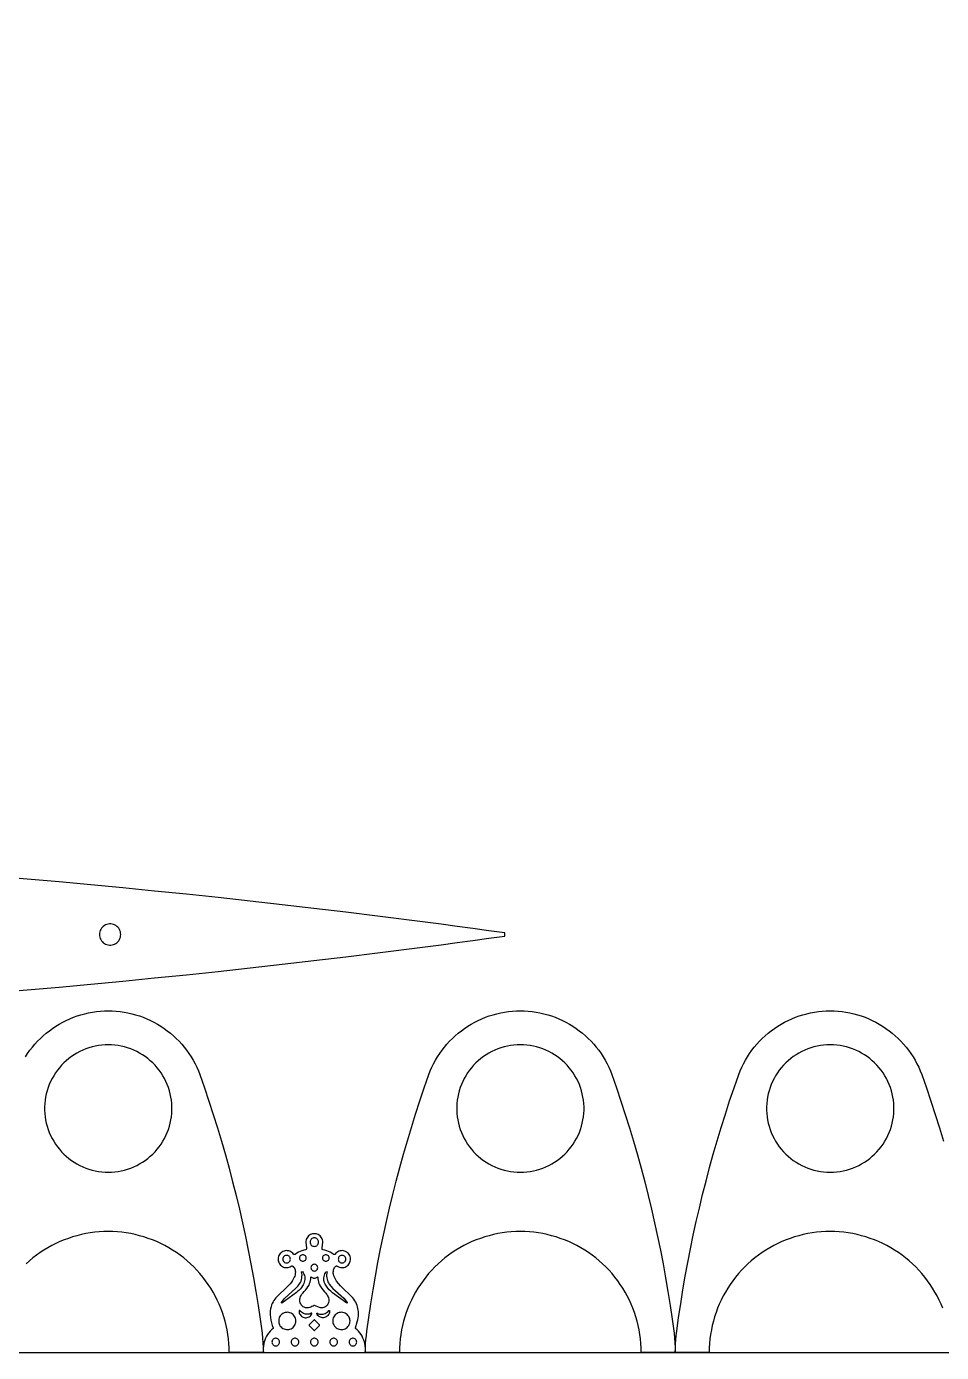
# Model space of a CAD drawing. Extents: x 0 to 1250, y 0 to 2500.
# Drawn here: x 211.4 to 427, y 0 to 312.5 of the extents above; entities that cross this region are included whole.
import ezdxf

# ---------------------------------------------------------------- set-up
doc = ezdxf.new("R2010")
doc.units = 0
doc.layers.get('0').update_dxf_attribs({"linetype": 'CONTINUOUS', "lineweight": 25})

msp = doc.modelspace()

# ---------------------------------------------------------------- linework, layer by layer
for points in [[(0, 0), (1250, 0), (1250, 2500), (0, 2500)], [(233.58, 98.5072), (233.56, 98.8205), (233.502, 99.1289), (233.404, 99.4275), (233.271, 99.7116), (233.103, 99.9767), (232.902, 100.219), (232.674, 100.433), (232.42, 100.618), (232.144, 100.769), (231.853, 100.885), (231.548, 100.963), (231.237, 101.002), (230.923, 101.002), (230.611, 100.963), (230.308, 100.885), (230.016, 100.769), (229.74, 100.618), (229.486, 100.433), (229.258, 100.219), (229.058, 99.9767), (228.889, 99.7116), (228.756, 99.4275), (228.659, 99.1289), (228.6, 98.8205), (228.58, 98.5072), (228.6, 98.1939), (228.659, 97.8855), (228.756, 97.5869), (228.889, 97.3028), (229.058, 97.0377), (229.258, 96.7958), (229.486, 96.5809), (229.74, 96.3964), (230.016, 96.2451), (230.308, 96.1296), (230.611, 96.0515), (230.923, 96.0121), (231.237, 96.0121), (231.548, 96.0515), (231.853, 96.1296), (232.144, 96.2451), (232.42, 96.3964), (232.674, 96.5809), (232.902, 96.7958), (233.103, 97.0377), (233.271, 97.3028), (233.404, 97.5869), (233.502, 97.8855), (233.56, 98.1939)], [(350.391, 62.3853), (351.447, 59.2521), (352.467, 56.1073), (353.452, 52.9513), (354.402, 49.7846), (355.317, 46.6075), (356.196, 43.4205), (357.04, 40.2239), (357.849, 37.0181), (358.622, 33.8035), (359.358, 30.5805), (360.06, 27.3495), (360.725, 24.111), (361.354, 20.8652), (361.947, 17.6127), (362.504, 14.3537), (363.024, 11.0888), (363.508, 7.8183), (363.956, 4.5426), (364.08, 3.4108), (364.169, 2.2757), (364.222, 1.1384), (364.24, 0), (356.24, 0), (356.22, 1.0656), (356.16, 2.1298), (356.061, 3.191), (355.922, 4.2477), (355.743, 5.2985), (355.525, 6.3418), (355.269, 7.3763), (354.974, 8.4005), (354.641, 9.413), (354.27, 10.4122), (353.862, 11.3969), (353.418, 12.3657), (352.937, 13.3172), (352.422, 14.25), (351.872, 15.1629), (351.288, 16.0546), (350.671, 16.9239), (350.022, 17.7695), (349.342, 18.5902), (348.632, 19.3849), (347.893, 20.1525), (347.125, 20.892), (346.33, 21.6022), (345.51, 22.2822), (344.664, 22.931), (343.795, 23.5478), (342.903, 24.1316), (341.99, 24.6817), (341.057, 25.1973), (340.106, 25.6776), (339.137, 26.122), (338.152, 26.5299), (337.153, 26.9007), (336.141, 27.2338), (335.116, 27.5289), (334.082, 27.7854), (333.038, 28.0031), (331.988, 28.1817), (330.931, 28.3208), (329.87, 28.4203), (328.806, 28.4801), (327.74, 28.5), (326.674, 28.4801), (325.61, 28.4203), (324.549, 28.3208), (323.492, 28.1817), (322.442, 28.0031), (321.398, 27.7854), (320.364, 27.5289), (319.339, 27.2338), (318.327, 26.9007), (317.328, 26.5299), (316.343, 26.122), (315.374, 25.6776), (314.423, 25.1973), (313.49, 24.6817), (312.577, 24.1316), (311.685, 23.5478), (310.816, 22.931), (309.971, 22.2822), (309.15, 21.6022), (308.355, 20.892), (307.588, 20.1525), (306.848, 19.3849), (306.138, 18.5902), (305.458, 17.7695), (304.809, 16.9239), (304.192, 16.0546), (303.608, 15.1629), (303.058, 14.25), (302.543, 13.3172), (302.062, 12.3657), (301.618, 11.3969), (301.21, 10.4122), (300.839, 9.413), (300.506, 8.4005), (300.211, 7.3763), (299.955, 6.3418), (299.737, 5.2985), (299.558, 4.2477), (299.419, 3.191), (299.32, 2.1298), (299.26, 1.0656), (299.24, 0), (291.24, 0), (291.254, 1.0029), (291.295, 2.005), (291.364, 3.0056), (291.46, 4.0039), (291.584, 4.9993), (292.033, 8.2503), (292.519, 11.4961), (293.04, 14.7364), (293.597, 17.9707), (294.189, 21.1987), (294.817, 24.42), (295.481, 27.6342), (296.18, 30.8408), (296.914, 34.0395), (297.683, 37.2299), (298.488, 40.4117), (299.328, 43.5843), (300.203, 46.7475), (301.112, 49.9009), (302.056, 53.044), (303.035, 56.1766), (304.049, 59.2981), (305.097, 62.4083), (306.179, 65.5067), (306.521, 66.3733), (306.897, 67.2253), (307.308, 68.0614), (307.753, 68.8802), (308.23, 69.6802), (308.739, 70.4603), (309.28, 71.2192), (309.85, 71.9555), (310.451, 72.6681), (311.079, 73.3559), (311.735, 74.0176), (312.417, 74.6522), (313.124, 75.2587), (313.855, 75.836), (314.609, 76.3832), (315.385, 76.8995), (316.18, 77.384), (316.995, 77.8358), (317.827, 78.2542), (318.676, 78.6386), (319.539, 78.9884), (320.416, 79.3028), (321.305, 79.5815), (322.205, 79.824), (323.113, 80.0299), (324.03, 80.1987), (324.952, 80.3304), (325.879, 80.4246), (326.809, 80.4811), (327.74, 80.5), (328.671, 80.4811), (329.601, 80.4246), (330.528, 80.3304), (331.45, 80.1987), (332.367, 80.0299), (333.275, 79.824), (334.175, 79.5815), (335.064, 79.3028), (335.941, 78.9884), (336.804, 78.6386), (337.653, 78.2542), (338.485, 77.8358), (339.3, 77.384), (340.096, 76.8995), (340.871, 76.3832), (341.625, 75.836), (342.356, 75.2587), (343.063, 74.6522), (343.745, 74.0176), (344.401, 73.3559), (345.029, 72.6681), (345.63, 71.9555), (346.2, 71.2192), (346.741, 70.4603), (347.25, 69.6802), (347.727, 68.8802), (348.172, 68.0614), (348.583, 67.2253), (348.959, 66.3733), (349.301, 65.5067)], [(230.66, 72.5), (229.888, 72.4801), (229.118, 72.4205), (228.352, 72.3213), (227.592, 72.1828), (226.84, 72.0054), (226.098, 71.7895), (225.369, 71.5358), (224.653, 71.2448), (223.954, 70.9173), (223.272, 70.5543), (222.61, 70.1566), (221.969, 69.7254), (221.351, 69.2618), (220.758, 68.767), (220.191, 68.2423), (219.652, 67.6891), (219.142, 67.1089), (218.662, 66.5032), (218.215, 65.8737), (217.8, 65.2219), (217.42, 64.5497), (217.075, 63.8587), (216.765, 63.1509), (216.493, 62.4281), (216.258, 61.6923), (216.061, 60.9453), (215.903, 60.1892), (215.784, 59.426), (215.705, 58.6576), (215.665, 57.8862), (215.665, 57.1138), (215.705, 56.3424), (215.784, 55.574), (215.903, 54.8108), (216.061, 54.0547), (216.258, 53.3077), (216.493, 52.5719), (216.765, 51.8491), (217.075, 51.1413), (217.42, 50.4503), (217.8, 49.7781), (218.215, 49.1263), (218.662, 48.4968), (219.142, 47.8911), (219.652, 47.3109), (220.191, 46.7577), (220.758, 46.233), (221.351, 45.7382), (221.969, 45.2746), (222.61, 44.8434), (223.272, 44.4457), (223.954, 44.0827), (224.653, 43.7552), (225.369, 43.4642), (226.098, 43.2105), (226.84, 42.9946), (227.592, 42.8172), (228.352, 42.6787), (229.118, 42.5795), (229.888, 42.5199), (230.66, 42.5), (231.432, 42.5199), (232.202, 42.5795), (232.968, 42.6787), (233.728, 42.8172), (234.48, 42.9946), (235.222, 43.2105), (235.951, 43.4642), (236.667, 43.7552), (237.366, 44.0827), (238.048, 44.4457), (238.71, 44.8434), (239.351, 45.2746), (239.969, 45.7382), (240.562, 46.233), (241.129, 46.7577), (241.668, 47.3109), (242.178, 47.8911), (242.658, 48.4968), (243.105, 49.1263), (243.52, 49.7781), (243.9, 50.4503), (244.245, 51.1413), (244.555, 51.8491), (244.827, 52.5719), (245.062, 53.3077), (245.259, 54.0547), (245.417, 54.8108), (245.536, 55.574), (245.615, 56.3424), (245.655, 57.1138), (245.655, 57.8862), (245.615, 58.6576), (245.536, 59.426), (245.417, 60.1892), (245.259, 60.9453), (245.062, 61.6923), (244.827, 62.4281), (244.555, 63.1509), (244.245, 63.8587), (243.9, 64.5497), (243.52, 65.2219), (243.105, 65.8737), (242.658, 66.5032), (242.178, 67.1089), (241.668, 67.6891), (241.129, 68.2423), (240.562, 68.767), (239.969, 69.2618), (239.351, 69.7254), (238.71, 70.1566), (238.048, 70.5543), (237.366, 70.9173), (236.667, 71.2448), (235.951, 71.5358), (235.222, 71.7895), (234.48, 72.0054), (233.728, 72.1828), (232.968, 72.3213), (232.202, 72.4205), (231.432, 72.4801)], [(327.74, 72.5), (326.968, 72.4801), (326.198, 72.4205), (325.432, 72.3213), (324.672, 72.1828), (323.92, 72.0054), (323.178, 71.7895), (322.449, 71.5358), (321.733, 71.2448), (321.034, 70.9173), (320.352, 70.5543), (319.69, 70.1566), (319.049, 69.7254), (318.431, 69.2618), (317.838, 68.767), (317.271, 68.2423), (316.732, 67.6891), (316.222, 67.1089), (315.742, 66.5032), (315.295, 65.8737), (314.88, 65.2219), (314.5, 64.5497), (314.154, 63.8587), (313.845, 63.1509), (313.573, 62.4281), (313.338, 61.6923), (313.141, 60.9453), (312.983, 60.1892), (312.864, 59.426), (312.785, 58.6576), (312.745, 57.8862), (312.745, 57.1138), (312.785, 56.3424), (312.864, 55.574), (312.983, 54.8108), (313.141, 54.0547), (313.338, 53.3077), (313.573, 52.5719), (313.845, 51.8491), (314.154, 51.1413), (314.5, 50.4503), (314.88, 49.7781), (315.295, 49.1263), (315.742, 48.4968), (316.222, 47.8911), (316.732, 47.3109), (317.271, 46.7577), (317.838, 46.233), (318.431, 45.7382), (319.049, 45.2746), (319.69, 44.8434), (320.352, 44.4457), (321.034, 44.0827), (321.733, 43.7552), (322.449, 43.4642), (323.178, 43.2105), (323.92, 42.9946), (324.672, 42.8172), (325.432, 42.6787), (326.198, 42.5795), (326.968, 42.5199), (327.74, 42.5), (328.512, 42.5199), (329.282, 42.5795), (330.048, 42.6787), (330.808, 42.8172), (331.56, 42.9946), (332.302, 43.2105), (333.031, 43.4642), (333.747, 43.7552), (334.446, 44.0827), (335.128, 44.4457), (335.79, 44.8434), (336.431, 45.2746), (337.049, 45.7382), (337.642, 46.233), (338.209, 46.7577), (338.748, 47.3109), (339.258, 47.8911), (339.738, 48.4968), (340.185, 49.1263), (340.6, 49.7781), (340.98, 50.4503), (341.326, 51.1413), (341.635, 51.8491), (341.907, 52.5719), (342.142, 53.3077), (342.339, 54.0547), (342.497, 54.8108), (342.616, 55.574), (342.695, 56.3424), (342.735, 57.1138), (342.735, 57.8862), (342.695, 58.6576), (342.616, 59.426), (342.497, 60.1892), (342.339, 60.9453), (342.142, 61.6923), (341.907, 62.4281), (341.635, 63.1509), (341.326, 63.8587), (340.98, 64.5497), (340.6, 65.2219), (340.185, 65.8737), (339.738, 66.5032), (339.258, 67.1089), (338.748, 67.6891), (338.209, 68.2423), (337.642, 68.767), (337.049, 69.2618), (336.431, 69.7254), (335.79, 70.1566), (335.128, 70.5543), (334.446, 70.9173), (333.747, 71.2448), (333.031, 71.5358), (332.302, 71.7895), (331.56, 72.0054), (330.808, 72.1828), (330.048, 72.3213), (329.282, 72.4205), (328.512, 72.4801)], [(400.74, 72.5), (399.968, 72.4801), (399.198, 72.4205), (398.432, 72.3213), (397.672, 72.1828), (396.92, 72.0054), (396.178, 71.7895), (395.449, 71.5358), (394.733, 71.2448), (394.034, 70.9173), (393.352, 70.5543), (392.69, 70.1566), (392.049, 69.7254), (391.431, 69.2618), (390.838, 68.767), (390.271, 68.2423), (389.732, 67.6891), (389.222, 67.1089), (388.742, 66.5032), (388.295, 65.8737), (387.88, 65.2219), (387.5, 64.5497), (387.154, 63.8587), (386.845, 63.1509), (386.573, 62.4281), (386.338, 61.6923), (386.141, 60.9453), (385.983, 60.1892), (385.864, 59.426), (385.785, 58.6576), (385.745, 57.8862), (385.745, 57.1138), (385.785, 56.3424), (385.864, 55.574), (385.983, 54.8108), (386.141, 54.0547), (386.338, 53.3077), (386.573, 52.5719), (386.845, 51.8491), (387.154, 51.1413), (387.5, 50.4503), (387.88, 49.7781), (388.295, 49.1263), (388.742, 48.4968), (389.222, 47.8911), (389.732, 47.3109), (390.271, 46.7577), (390.838, 46.233), (391.431, 45.7382), (392.049, 45.2746), (392.69, 44.8434), (393.352, 44.4457), (394.034, 44.0827), (394.733, 43.7552), (395.449, 43.4642), (396.178, 43.2105), (396.92, 42.9946), (397.672, 42.8172), (398.432, 42.6787), (399.198, 42.5795), (399.968, 42.5199), (400.74, 42.5), (401.512, 42.5199), (402.282, 42.5795), (403.048, 42.6787), (403.808, 42.8172), (404.56, 42.9946), (405.302, 43.2105), (406.031, 43.4642), (406.747, 43.7552), (407.446, 44.0827), (408.128, 44.4457), (408.79, 44.8434), (409.431, 45.2746), (410.049, 45.7382), (410.642, 46.233), (411.209, 46.7577), (411.748, 47.3109), (412.258, 47.8911), (412.738, 48.4968), (413.185, 49.1263), (413.6, 49.7781), (413.98, 50.4503), (414.326, 51.1413), (414.635, 51.8491), (414.907, 52.5719), (415.142, 53.3077), (415.339, 54.0547), (415.497, 54.8108), (415.616, 55.574), (415.695, 56.3424), (415.735, 57.1138), (415.735, 57.8862), (415.695, 58.6576), (415.616, 59.426), (415.497, 60.1892), (415.339, 60.9453), (415.142, 61.6923), (414.907, 62.4281), (414.635, 63.1509), (414.326, 63.8587), (413.98, 64.5497), (413.6, 65.2219), (413.185, 65.8737), (412.738, 66.5032), (412.258, 67.1089), (411.748, 67.6891), (411.209, 68.2423), (410.642, 68.767), (410.049, 69.2618), (409.431, 69.7254), (408.79, 70.1566), (408.128, 70.5543), (407.446, 70.9173), (406.747, 71.2448), (406.031, 71.5358), (405.302, 71.7895), (404.56, 72.0054), (403.808, 72.1828), (403.048, 72.3213), (402.282, 72.4205), (401.512, 72.4801)], [(267.29, 0), (291.11, 0), (291.21, 0.09), (291.24, 0.5717), (291.234, 1.0544), (291.192, 1.5352), (291.113, 2.0115), (290.999, 2.4805), (290.85, 2.9396), (290.667, 3.3863), (290.451, 3.8178), (290.203, 4.2319), (289.924, 4.6261), (289.617, 4.9983), (289.282, 5.3463), (288.923, 5.6681), (288.89, 5.7189), (288.893, 5.7793), (289.332, 7.2132), (289.441, 7.6881), (289.521, 8.1685), (289.571, 8.6529), (289.593, 9.1395), (289.585, 9.6265), (289.551, 10.0046), (289.489, 10.3792), (289.401, 10.7484), (289.287, 11.1104), (289.147, 11.4632), (288.959, 11.842), (288.744, 12.2064), (288.504, 12.5545), (288.239, 12.8846), (285.356, 15.6744), (284.461, 16.7957), (284.264, 17.1015), (284.09, 17.4209), (283.94, 17.7523), (283.815, 18.0937), (283.715, 18.4434), (283.675, 18.6926), (283.664, 18.9447), (283.682, 19.1963), (283.729, 19.4443), (283.812, 19.6841), (283.926, 19.9106), (284.07, 20.1195), (284.241, 20.3072), (284.325, 20.3656), (284.424, 20.3924), (284.526, 20.3843), (284.62, 20.3423), (284.857, 20.2046), (285.112, 20.1007), (285.378, 20.0328), (285.651, 20.0019), (285.926, 20.0088), (286.197, 20.0533), (286.459, 20.1345), (286.708, 20.2509), (286.939, 20.4004), (287.147, 20.58), (287.328, 20.7865), (287.48, 21.0158), (287.598, 21.2638), (287.681, 21.5256), (287.728, 21.7964), (287.737, 22.0711), (287.709, 22.3444), (287.643, 22.6112), (287.541, 22.8664), (287.405, 23.1054), (287.238, 23.3234), (287.042, 23.5164), (286.822, 23.6809), (286.582, 23.8136), (286.325, 23.912), (286.057, 23.9744), (285.784, 23.9995), (285.509, 23.9868), (285.239, 23.9367), (284.978, 23.8499), (284.732, 23.7283), (284.505, 23.574), (284.3, 23.39), (284.124, 23.1798), (284.055, 23.1119), (283.968, 23.0695), (283.872, 23.0569), (283.777, 23.0755), (283.693, 23.1232), (283.325, 23.3823), (282.938, 23.6119), (282.534, 23.8106), (282.116, 23.9771), (281.686, 24.1105), (281.247, 24.21), (281.157, 24.2458), (281.084, 24.3081), (281.034, 24.3905), (281.013, 24.4845), (281.022, 24.5803), (281.2, 26), (281.181, 26.2723), (281.126, 26.5396), (281.034, 26.7968), (280.909, 27.0392), (280.751, 27.2622), (280.565, 27.4617), (280.353, 27.6339), (280.12, 27.7758), (279.87, 27.8845), (279.607, 27.9582), (279.337, 27.9953), (279.064, 27.9953), (278.793, 27.9582), (278.53, 27.8845), (278.28, 27.7758), (278.047, 27.6339), (277.835, 27.4617), (277.649, 27.2622), (277.491, 27.0392), (277.366, 26.7968), (277.274, 26.5396), (277.219, 26.2723), (277.2, 26), (277.378, 24.5803), (277.387, 24.4845), (277.366, 24.3905), (277.316, 24.3081), (277.243, 24.2458), (277.153, 24.2099), (276.716, 24.1068), (276.287, 23.9713), (275.869, 23.8042), (275.465, 23.6063), (275.077, 23.3789), (274.707, 23.1232), (274.623, 23.0755), (274.528, 23.0569), (274.432, 23.0695), (274.345, 23.1119), (274.277, 23.1798), (274.1, 23.39), (273.896, 23.574), (273.668, 23.7283), (273.422, 23.8499), (273.161, 23.9367), (272.891, 23.9868), (272.616, 23.9995), (272.343, 23.9744), (272.075, 23.912), (271.818, 23.8136), (271.578, 23.6809), (271.358, 23.5164), (271.162, 23.3234), (270.995, 23.1054), (270.859, 22.8664), (270.757, 22.6112), (270.692, 22.3444), (270.663, 22.0711), (270.672, 21.7964), (270.719, 21.5256), (270.802, 21.2638), (270.921, 21.0158), (271.072, 20.7865), (271.253, 20.58), (271.461, 20.4004), (271.692, 20.2509), (271.941, 20.1345), (272.203, 20.0533), (272.474, 20.0088), (272.749, 20.0019), (273.022, 20.0328), (273.288, 20.1007), (273.543, 20.2046), (273.781, 20.3423), (273.874, 20.3843), (273.976, 20.3924), (274.075, 20.3656), (274.159, 20.3072), (274.328, 20.1234), (274.47, 19.9187), (274.584, 19.6969), (274.667, 19.4619), (274.718, 19.2178), (274.736, 18.9692), (274.714, 18.646), (274.66, 18.3265), (274.575, 18.014), (274.458, 17.7117), (274.312, 17.4225), (274.062, 16.9884), (273.785, 16.5713), (273.482, 16.1729), (273.153, 15.7949), (270.157, 12.8794), (269.908, 12.5716), (269.681, 12.2475), (269.478, 11.9086), (269.298, 11.5564), (269.142, 11.1927), (269.001, 10.7503), (268.897, 10.2977), (268.83, 9.8381), (268.801, 9.3745), (268.811, 8.9101), (268.874, 8.2694), (268.976, 7.6337), (269.116, 7.0052), (269.293, 6.3863), (269.507, 5.7793), (269.51, 5.7189), (269.477, 5.6681), (269.118, 5.3463), (268.783, 4.9983), (268.476, 4.6261), (268.197, 4.2319), (267.949, 3.8178), (267.733, 3.3863), (267.55, 2.9396), (267.401, 2.4805), (267.287, 2.0115), (267.208, 1.5352), (267.166, 1.0544), (267.16, 0.5717), (267.19, 0.09)], [(280.2, 26), (280.181, 26.1951), (280.124, 26.3827), (280.032, 26.5556), (279.907, 26.7071), (279.756, 26.8315), (279.583, 26.9239), (279.395, 26.9808), (279.2, 27), (279.005, 26.9808), (278.817, 26.9239), (278.644, 26.8315), (278.493, 26.7071), (278.369, 26.5556), (278.276, 26.3827), (278.219, 26.1951), (278.2, 26), (278.219, 25.8049), (278.276, 25.6173), (278.369, 25.4444), (278.493, 25.2929), (278.644, 25.1685), (278.817, 25.0761), (279.005, 25.0192), (279.2, 25), (279.395, 25.0192), (279.583, 25.0761), (279.756, 25.1685), (279.907, 25.2929), (280.032, 25.4444), (280.124, 25.6173), (280.181, 25.8049)], [(273.562, 22), (273.542, 22.1871), (273.484, 22.3661), (273.39, 22.529), (273.264, 22.6688), (273.112, 22.7794), (272.94, 22.856), (272.756, 22.8951), (272.568, 22.8951), (272.384, 22.856), (272.212, 22.7794), (272.059, 22.6688), (271.934, 22.529), (271.839, 22.3661), (271.781, 22.1871), (271.762, 22), (271.781, 21.8129), (271.839, 21.6339), (271.934, 21.471), (272.059, 21.3312), (272.212, 21.2206), (272.384, 21.144), (272.568, 21.1049), (272.756, 21.1049), (272.94, 21.144), (273.112, 21.2206), (273.264, 21.3312), (273.39, 21.471), (273.484, 21.6339), (273.542, 21.8129)], [(277.258, 22.2712), (277.239, 22.4443), (277.181, 22.6087), (277.089, 22.7562), (276.965, 22.8794), (276.818, 22.9721), (276.654, 23.0296), (276.48, 23.0491), (276.307, 23.0296), (276.143, 22.9721), (275.995, 22.8794), (275.872, 22.7562), (275.78, 22.6087), (275.722, 22.4443), (275.702, 22.2712), (275.722, 22.0981), (275.78, 21.9336), (275.872, 21.7861), (275.995, 21.6629), (276.143, 21.5703), (276.307, 21.5127), (276.48, 21.4932), (276.654, 21.5127), (276.818, 21.5703), (276.965, 21.6629), (277.089, 21.7861), (277.181, 21.9336), (277.239, 22.0981)], [(282.698, 22.2712), (282.678, 22.4443), (282.621, 22.6087), (282.528, 22.7562), (282.405, 22.8794), (282.257, 22.9721), (282.093, 23.0296), (281.92, 23.0491), (281.747, 23.0296), (281.582, 22.9721), (281.435, 22.8794), (281.311, 22.7562), (281.219, 22.6087), (281.161, 22.4443), (281.142, 22.2712), (281.161, 22.0981), (281.219, 21.9336), (281.311, 21.7861), (281.435, 21.6629), (281.582, 21.5703), (281.747, 21.5127), (281.92, 21.4932), (282.093, 21.5127), (282.257, 21.5703), (282.405, 21.6629), (282.528, 21.7861), (282.621, 21.9336), (282.678, 22.0981)], [(286.638, 22), (286.619, 22.1871), (286.561, 22.3661), (286.466, 22.529), (286.341, 22.6688), (286.188, 22.7794), (286.017, 22.856), (285.833, 22.8951), (285.644, 22.8951), (285.46, 22.856), (285.288, 22.7794), (285.136, 22.6688), (285.01, 22.529), (284.916, 22.3661), (284.858, 22.1871), (284.838, 22), (284.858, 21.8129), (284.916, 21.6339), (285.01, 21.471), (285.136, 21.3312), (285.288, 21.2206), (285.46, 21.144), (285.644, 21.1049), (285.833, 21.1049), (286.017, 21.144), (286.188, 21.2206), (286.341, 21.3312), (286.466, 21.471), (286.561, 21.6339), (286.619, 21.8129)], [(276.416, 19.0545), (276.532, 18.8679), (276.636, 18.6743), (276.763, 18.3975), (276.86, 18.1087), (276.925, 17.8111), (276.959, 17.5083), (276.946, 17.1855), (276.9, 16.8658), (276.821, 16.5525), (276.711, 16.249), (276.569, 15.9586), (276.399, 15.6843), (276.163, 15.3454), (275.906, 15.022), (275.629, 14.7154), (275.333, 14.4269), (275.02, 14.1575), (271.519, 11.6157), (271.436, 11.7039), (271.463, 11.8113), (272.192, 12.7535), (274.866, 15.1425), (275.113, 15.38), (275.342, 15.6351), (275.552, 15.9064), (275.741, 16.1925), (275.92, 16.5034), (276.066, 16.8306), (276.179, 17.171), (276.257, 17.521), (276.295, 17.8901), (276.296, 18.261), (276.26, 18.6303), (276.187, 18.994)], [(279.993, 19.9901), (279.973, 20.1665), (279.915, 20.3342), (279.82, 20.4845), (279.694, 20.6101), (279.544, 20.7046), (279.377, 20.7632), (279.2, 20.7831), (279.024, 20.7632), (278.856, 20.7046), (278.706, 20.6101), (278.58, 20.4845), (278.486, 20.3342), (278.427, 20.1665), (278.407, 19.9901), (278.427, 19.8136), (278.486, 19.646), (278.58, 19.4957), (278.706, 19.3701), (278.856, 19.2756), (279.024, 19.217), (279.2, 19.1971), (279.377, 19.217), (279.544, 19.2756), (279.694, 19.3701), (279.82, 19.4957), (279.915, 19.646), (279.973, 19.8136)], [(281.452, 17.605), (281.497, 17.914), (281.573, 18.2168), (281.681, 18.5099), (281.818, 18.7902), (281.984, 19.0545), (282.213, 18.994), (282.143, 18.6555), (282.106, 18.3118), (282.101, 17.9661), (282.13, 17.6216), (282.192, 17.2814), (282.281, 16.977), (282.397, 16.6815), (282.537, 16.3971), (282.702, 16.1259), (283.564, 15.1134), (286.153, 12.8132), (286.937, 11.8113), (286.964, 11.7039), (286.881, 11.6157), (283.456, 14.0946), (283.064, 14.43), (282.698, 14.7943), (282.361, 15.1855), (282.055, 15.6012), (281.889, 15.8556), (281.747, 16.1242), (281.631, 16.4046), (281.54, 16.6945), (281.477, 16.9915), (281.441, 17.293)], [(279.92, 17.7997), (279.979, 17.7949), (280.025, 17.7573), (280.042, 17.7001), (280.049, 17.3409), (280.092, 16.9841), (280.168, 16.6331), (280.279, 16.2912), (280.422, 15.9617), (280.679, 15.5282), (280.96, 15.1101), (281.264, 14.7088), (281.591, 14.3254), (281.939, 13.9612), (282.086, 13.7764), (282.218, 13.5807), (282.335, 13.3752), (282.457, 13.13), (282.547, 12.8707), (282.601, 12.6019), (282.62, 12.3283), (282.603, 12.0546), (282.546, 11.8114), (282.46, 11.577), (282.347, 11.3546), (282.207, 11.1478), (282.054, 10.9665), (281.876, 10.8108), (281.676, 10.6843), (281.459, 10.59), (281.206, 10.5327), (280.948, 10.5115), (280.689, 10.527), (280.435, 10.5789), (279.251, 11.0953), (279.2, 11.1095), (279.149, 11.0953), (278.899, 10.9473), (278.64, 10.8179), (278.372, 10.7078), (278.122, 10.618), (277.864, 10.5556), (277.601, 10.5213), (277.335, 10.5155), (277.141, 10.5381), (276.953, 10.5863), (276.772, 10.6593), (276.602, 10.7557), (276.417, 10.9057), (276.25, 11.0771), (276.106, 11.2676), (275.986, 11.4741), (275.892, 11.6937), (275.824, 11.9191), (275.785, 12.1514), (275.777, 12.3867), (275.799, 12.6212), (275.851, 12.8509), (275.963, 13.157), (276.106, 13.4498), (276.279, 13.7263), (276.479, 13.9836), (276.812, 14.3346), (277.127, 14.7027), (277.421, 15.087), (277.695, 15.4863), (277.947, 15.8995), (278.101, 16.2393), (278.221, 16.593), (278.304, 16.9567), (278.35, 17.327), (278.358, 17.7001), (278.375, 17.7573), (278.421, 17.7949), (278.48, 17.7997), (278.532, 17.77), (278.672, 17.6461), (278.835, 17.5536), (279.014, 17.4965), (279.2, 17.4772), (279.386, 17.4965), (279.565, 17.5536), (279.728, 17.6461), (279.868, 17.7699)], [(274.861, 7.435), (274.841, 7.7179), (274.782, 7.9952), (274.685, 8.2617), (274.552, 8.5121), (274.385, 8.7415), (274.188, 8.9455), (273.965, 9.1201), (273.719, 9.2619), (273.456, 9.3681), (273.181, 9.4367), (272.899, 9.4664), (272.615, 9.4565), (272.336, 9.4072), (272.066, 9.3196), (271.812, 9.1953), (271.576, 9.0367), (271.366, 8.847), (271.183, 8.6297), (271.033, 8.3892), (270.918, 8.1302), (270.84, 7.8576), (270.8, 7.5767), (270.8, 7.2932), (270.84, 7.0123), (270.918, 6.7397), (271.033, 6.4807), (271.183, 6.2402), (271.366, 6.0229), (271.576, 5.8332), (271.812, 5.6746), (272.066, 5.5503), (272.336, 5.4627), (272.615, 5.4134), (272.899, 5.4035), (273.181, 5.4332), (273.456, 5.5018), (273.719, 5.608), (273.965, 5.7498), (274.188, 5.9244), (274.385, 6.1284), (274.552, 6.3578), (274.685, 6.6082), (274.782, 6.8747), (274.841, 7.1521)], [(278.626, 9.1389), (278.632, 9.2), (278.601, 9.2532), (278.545, 9.2784), (278.485, 9.2662), (278.236, 9.1474), (277.973, 9.063), (277.701, 9.0145), (277.425, 9.0028), (277.15, 9.0282), (276.881, 9.0901), (276.622, 9.1875), (276.379, 9.3186), (276.155, 9.481), (275.956, 9.6719), (275.783, 9.8878), (275.735, 9.925), (275.673, 9.9268), (275.623, 9.8923), (275.601, 9.8347), (275.611, 9.5923), (275.657, 9.3542), (275.739, 9.1259), (275.855, 8.913), (276.002, 8.7203), (276.177, 8.5524), (276.376, 8.4134), (276.594, 8.3064), (276.825, 8.234), (277.065, 8.198), (277.308, 8.199), (277.547, 8.2373), (277.778, 8.3117), (277.995, 8.4206), (278.192, 8.5615), (278.366, 8.7309), (278.511, 8.9249)], [(282.665, 9.925), (282.727, 9.9268), (282.778, 9.8923), (282.799, 9.8347), (282.79, 9.5923), (282.743, 9.3542), (282.661, 9.1259), (282.545, 8.913), (282.398, 8.7203), (282.223, 8.5524), (282.024, 8.4134), (281.806, 8.3064), (281.575, 8.234), (281.335, 8.198), (281.092, 8.199), (280.853, 8.2373), (280.622, 8.3117), (280.405, 8.4206), (280.208, 8.5615), (280.034, 8.7309), (279.889, 8.9249), (279.775, 9.1389), (279.768, 9.2), (279.799, 9.2532), (279.855, 9.2784), (279.915, 9.2662), (280.164, 9.1474), (280.427, 9.063), (280.699, 9.0145), (280.975, 9.0028), (281.25, 9.0282), (281.52, 9.0901), (281.778, 9.1875), (282.021, 9.3186), (282.245, 9.481), (282.444, 9.6719), (282.617, 9.8878)], [(287.605, 7.435), (287.585, 7.7179), (287.526, 7.9952), (287.429, 8.2617), (287.296, 8.5121), (287.129, 8.7415), (286.932, 8.9455), (286.709, 9.1201), (286.463, 9.2619), (286.2, 9.3681), (285.925, 9.4367), (285.643, 9.4664), (285.36, 9.4565), (285.081, 9.4072), (284.811, 9.3196), (284.556, 9.1953), (284.321, 9.0367), (284.11, 8.847), (283.928, 8.6297), (283.778, 8.3892), (283.662, 8.1302), (283.584, 7.8576), (283.545, 7.5767), (283.545, 7.2932), (283.584, 7.0123), (283.662, 6.7397), (283.778, 6.4807), (283.928, 6.2402), (284.11, 6.0229), (284.321, 5.8332), (284.556, 5.6746), (284.811, 5.5503), (285.081, 5.4627), (285.36, 5.4134), (285.643, 5.4035), (285.925, 5.4332), (286.2, 5.5018), (286.463, 5.608), (286.709, 5.7498), (286.932, 5.9244), (287.129, 6.1284), (287.296, 6.3578), (287.429, 6.6082), (287.526, 6.8747), (287.585, 7.1521)], [(280.428, 6.5096), (279.271, 7.667), (279.226, 7.6929), (279.174, 7.6929), (279.129, 7.667), (277.972, 6.5096), (277.946, 6.4648), (277.946, 6.413), (277.972, 6.3682), (279.129, 5.2109), (279.174, 5.185), (279.226, 5.185), (279.271, 5.2109), (280.428, 6.3682), (280.454, 6.413), (280.454, 6.4648)], [(271.014, 2.4616), (270.994, 2.6487), (270.936, 2.8277), (270.842, 2.9906), (270.716, 3.1304), (270.564, 3.241), (270.392, 3.3176), (270.208, 3.3567), (270.02, 3.3567), (269.836, 3.3176), (269.664, 3.241), (269.512, 3.1304), (269.386, 2.9906), (269.292, 2.8277), (269.234, 2.6487), (269.214, 2.4616), (269.234, 2.2745), (269.292, 2.0955), (269.386, 1.9326), (269.512, 1.7928), (269.664, 1.6822), (269.836, 1.6057), (270.02, 1.5665), (270.208, 1.5665), (270.392, 1.6057), (270.564, 1.6822), (270.716, 1.7928), (270.842, 1.9326), (270.936, 2.0955), (270.994, 2.2745)], [(275.557, 2.4616), (275.537, 2.6487), (275.479, 2.8277), (275.385, 2.9906), (275.259, 3.1304), (275.107, 3.241), (274.935, 3.3176), (274.751, 3.3567), (274.563, 3.3567), (274.379, 3.3176), (274.207, 3.241), (274.055, 3.1304), (273.929, 2.9906), (273.835, 2.8277), (273.777, 2.6487), (273.757, 2.4616), (273.777, 2.2745), (273.835, 2.0955), (273.929, 1.9326), (274.055, 1.7928), (274.207, 1.6822), (274.379, 1.6057), (274.563, 1.5665), (274.751, 1.5665), (274.935, 1.6057), (275.107, 1.6822), (275.259, 1.7928), (275.385, 1.9326), (275.479, 2.0955), (275.537, 2.2745)], [(280.1, 2.4616), (280.08, 2.6487), (280.022, 2.8277), (279.928, 2.9906), (279.802, 3.1304), (279.65, 3.241), (279.478, 3.3176), (279.294, 3.3567), (279.106, 3.3567), (278.922, 3.3176), (278.75, 3.241), (278.598, 3.1304), (278.472, 2.9906), (278.378, 2.8277), (278.32, 2.6487), (278.3, 2.4616), (278.32, 2.2745), (278.378, 2.0955), (278.472, 1.9326), (278.598, 1.7928), (278.75, 1.6822), (278.922, 1.6057), (279.106, 1.5665), (279.294, 1.5665), (279.478, 1.6057), (279.65, 1.6822), (279.802, 1.7928), (279.928, 1.9326), (280.022, 2.0955), (280.08, 2.2745)], [(284.643, 2.4616), (284.623, 2.6487), (284.565, 2.8277), (284.471, 2.9906), (284.345, 3.1304), (284.193, 3.241), (284.021, 3.3176), (283.837, 3.3567), (283.649, 3.3567), (283.465, 3.3176), (283.293, 3.241), (283.141, 3.1304), (283.015, 2.9906), (282.921, 2.8277), (282.863, 2.6487), (282.843, 2.4616), (282.863, 2.2745), (282.921, 2.0955), (283.015, 1.9326), (283.141, 1.7928), (283.293, 1.6822), (283.465, 1.6057), (283.649, 1.5665), (283.837, 1.5665), (284.021, 1.6057), (284.193, 1.6822), (284.345, 1.7928), (284.471, 1.9326), (284.565, 2.0955), (284.623, 2.2745)], [(289.186, 2.4616), (289.166, 2.6487), (289.108, 2.8277), (289.014, 2.9906), (288.888, 3.1304), (288.736, 3.241), (288.564, 3.3176), (288.38, 3.3567), (288.192, 3.3567), (288.008, 3.3176), (287.836, 3.241), (287.684, 3.1304), (287.558, 2.9906), (287.464, 2.8277), (287.406, 2.6487), (287.386, 2.4616), (287.406, 2.2745), (287.464, 2.0955), (287.558, 1.9326), (287.684, 1.7928), (287.836, 1.6822), (288.008, 1.6057), (288.192, 1.5665), (288.38, 1.5665), (288.564, 1.6057), (288.736, 1.6822), (288.888, 1.7928), (289.014, 1.9326), (289.108, 2.0955), (289.166, 2.2745)]]:
    msp.add_lwpolyline(points, close=True)
for points in [[(204.081, 84.8192), (211.584, 85.4501), (219.086, 86.1102), (226.584, 86.7985), (234.08, 87.5142), (241.584, 88.2574), (249.085, 89.0265), (256.584, 89.8207), (264.08, 90.6394), (271.584, 91.4833), (279.086, 92.3515), (286.585, 93.2444), (294.08, 94.1625), (297.832, 94.6319), (301.582, 95.1085), (305.332, 95.5929), (309.08, 96.0859), (312.831, 96.5882), (316.582, 97.0976), (320.331, 97.6116), (324.08, 98.1279), (324.08, 98.8865), (320.331, 99.4029), (316.582, 99.9169), (312.831, 100.426), (309.08, 100.928), (305.332, 101.422), (301.582, 101.906), (297.832, 102.382), (294.08, 102.852), (286.585, 103.77), (279.086, 104.663), (271.584, 105.531), (264.08, 106.375), (256.584, 107.194), (249.085, 107.988), (241.584, 108.757), (234.08, 109.5), (226.584, 110.216), (219.086, 110.904), (211.584, 111.564), (204.081, 112.195)], [(211.15, 69.6802), (211.659, 70.4603), (212.2, 71.2192), (212.77, 71.9555), (213.37, 72.6681), (213.999, 73.3559), (214.655, 74.0176), (215.337, 74.6522), (216.044, 75.2587), (216.775, 75.836), (217.529, 76.3832), (218.304, 76.8995), (219.1, 77.384), (219.915, 77.8358), (220.747, 78.2542), (221.596, 78.6386), (222.459, 78.9884), (223.336, 79.3028), (224.225, 79.5815), (225.125, 79.824), (226.033, 80.0299), (226.95, 80.1987), (227.872, 80.3304), (228.799, 80.4246), (229.729, 80.4811), (230.66, 80.5), (231.591, 80.4811), (232.521, 80.4246), (233.448, 80.3304), (234.37, 80.1987), (235.287, 80.0299), (236.195, 79.824), (237.095, 79.5815), (237.984, 79.3028), (238.861, 78.9884), (239.724, 78.6386), (240.573, 78.2542), (241.405, 77.8358), (242.22, 77.384), (243.016, 76.8995), (243.791, 76.3832), (244.545, 75.836), (245.276, 75.2587), (245.983, 74.6522), (246.665, 74.0176), (247.321, 73.3559), (247.95, 72.6681), (248.55, 71.9555), (249.12, 71.2192), (249.661, 70.4603), (250.17, 69.6802), (250.647, 68.8802), (251.092, 68.0614), (251.503, 67.2253), (251.879, 66.3733), (252.221, 65.5067), (253.311, 62.3853), (254.367, 59.2521), (255.387, 56.1073), (256.372, 52.9513), (257.322, 49.7846), (258.237, 46.6075), (259.116, 43.4205), (259.96, 40.2239), (260.769, 37.0181), (261.542, 33.8035), (262.279, 30.5805), (262.98, 27.3495), (263.645, 24.111), (264.274, 20.8652), (264.867, 17.6127), (265.424, 14.3537), (265.944, 11.0888), (266.428, 7.8183), (266.876, 4.5426), (267, 3.4108), (267.089, 2.2757), (267.142, 1.1384), (267.16, 0), (259.16, 0), (259.14, 1.0656), (259.08, 2.1298), (258.981, 3.191), (258.842, 4.2477), (258.663, 5.2985), (258.445, 6.3418), (258.189, 7.3763), (257.894, 8.4005), (257.561, 9.413), (257.19, 10.4122), (256.782, 11.3969), (256.338, 12.3657), (255.857, 13.3172), (255.342, 14.25), (254.792, 15.1629), (254.208, 16.0546), (253.591, 16.9239), (252.942, 17.7695), (252.262, 18.5902), (251.552, 19.3849), (250.812, 20.1525), (250.045, 20.892), (249.25, 21.6022), (248.429, 22.2822), (247.584, 22.931), (246.715, 23.5478), (245.823, 24.1316), (244.91, 24.6817), (243.977, 25.1973), (243.026, 25.6776), (242.057, 26.122), (241.072, 26.5299), (240.073, 26.9007), (239.06, 27.2338), (238.036, 27.5289), (237.002, 27.7854), (235.958, 28.0031), (234.908, 28.1817), (233.851, 28.3208), (232.79, 28.4203), (231.726, 28.4801), (230.66, 28.5), (229.594, 28.4801), (228.53, 28.4203), (227.469, 28.3208), (226.412, 28.1817), (225.362, 28.0031), (224.318, 27.7854), (223.284, 27.5289), (222.26, 27.2338), (221.247, 26.9007), (220.248, 26.5299), (219.263, 26.122), (218.294, 25.6776), (217.343, 25.1973), (216.41, 24.6817), (215.497, 24.1316), (214.605, 23.5478), (213.736, 22.931), (212.891, 22.2822), (212.07, 21.6022), (211.275, 20.892)], [(427.27, 10.4122), (426.862, 11.3969), (426.418, 12.3657), (425.937, 13.3172), (425.422, 14.25), (424.872, 15.1629), (424.288, 16.0546), (423.671, 16.9239), (423.022, 17.7695), (422.342, 18.5902), (421.632, 19.3849), (420.893, 20.1525), (420.125, 20.892), (419.33, 21.6022), (418.51, 22.2822), (417.664, 22.931), (416.795, 23.5478), (415.903, 24.1316), (414.99, 24.6817), (414.057, 25.1973), (413.106, 25.6776), (412.137, 26.122), (411.152, 26.5299), (410.153, 26.9007), (409.141, 27.2338), (408.116, 27.5289), (407.082, 27.7854), (406.038, 28.0031), (404.988, 28.1817), (403.931, 28.3208), (402.87, 28.4203), (401.806, 28.4801), (400.74, 28.5), (399.674, 28.4801), (398.61, 28.4203), (397.549, 28.3208), (396.492, 28.1817), (395.442, 28.0031), (394.398, 27.7854), (393.364, 27.5289), (392.339, 27.2338), (391.327, 26.9007), (390.328, 26.5299), (389.343, 26.122), (388.374, 25.6776), (387.423, 25.1973), (386.49, 24.6817), (385.577, 24.1316), (384.685, 23.5478), (383.816, 22.931), (382.971, 22.2822), (382.15, 21.6022), (381.355, 20.892), (380.588, 20.1525), (379.848, 19.3849), (379.138, 18.5902), (378.458, 17.7695), (377.809, 16.9239), (377.192, 16.0546), (376.608, 15.1629), (376.058, 14.25), (375.543, 13.3172), (375.062, 12.3657), (374.618, 11.3969), (374.21, 10.4122), (373.839, 9.413), (373.506, 8.4005), (373.211, 7.3763), (372.955, 6.3418), (372.737, 5.2985), (372.558, 4.2477), (372.419, 3.191), (372.32, 2.1298), (372.26, 1.0656), (372.24, 0), (364.24, 0), (364.254, 1.0029), (364.295, 2.005), (364.364, 3.0056), (364.46, 4.0039), (364.584, 4.9993), (365.033, 8.2503), (365.519, 11.4961), (366.04, 14.7364), (366.597, 17.9707), (367.189, 21.1987), (367.817, 24.42), (368.481, 27.6342), (369.18, 30.8408), (369.914, 34.0395), (370.683, 37.2299), (371.488, 40.4117), (372.328, 43.5843), (373.203, 46.7475), (374.112, 49.9009), (375.056, 53.044), (376.035, 56.1766), (377.049, 59.2981), (378.097, 62.4083), (379.179, 65.5067), (379.521, 66.3733), (379.897, 67.2253), (380.308, 68.0614), (380.753, 68.8802), (381.23, 69.6802), (381.739, 70.4603), (382.28, 71.2192), (382.85, 71.9555), (383.451, 72.6681), (384.079, 73.3559), (384.735, 74.0176), (385.417, 74.6522), (386.124, 75.2587), (386.855, 75.836), (387.609, 76.3832), (388.385, 76.8995), (389.18, 77.384), (389.995, 77.8358), (390.827, 78.2542), (391.676, 78.6386), (392.539, 78.9884), (393.416, 79.3028), (394.305, 79.5815), (395.205, 79.824), (396.113, 80.0299), (397.03, 80.1987), (397.952, 80.3304), (398.879, 80.4246), (399.809, 80.4811), (400.74, 80.5), (401.671, 80.4811), (402.601, 80.4246), (403.528, 80.3304), (404.45, 80.1987), (405.367, 80.0299), (406.275, 79.824), (407.175, 79.5815), (408.064, 79.3028), (408.941, 78.9884), (409.804, 78.6386), (410.653, 78.2542), (411.485, 77.8358), (412.3, 77.384), (413.096, 76.8995), (413.871, 76.3832), (414.625, 75.836), (415.356, 75.2587), (416.063, 74.6522), (416.745, 74.0176), (417.401, 73.3559), (418.029, 72.6681), (418.63, 71.9555), (419.2, 71.2192), (419.741, 70.4603), (420.25, 69.6802), (420.727, 68.8802), (421.172, 68.0614), (421.583, 67.2253), (421.959, 66.3733), (422.301, 65.5067), (423.391, 62.3853), (424.447, 59.2521), (425.467, 56.1073), (426.452, 52.9513), (427.402, 49.7846)]]:
    msp.add_lwpolyline(points)

doc.saveas('drawing.dxf')
